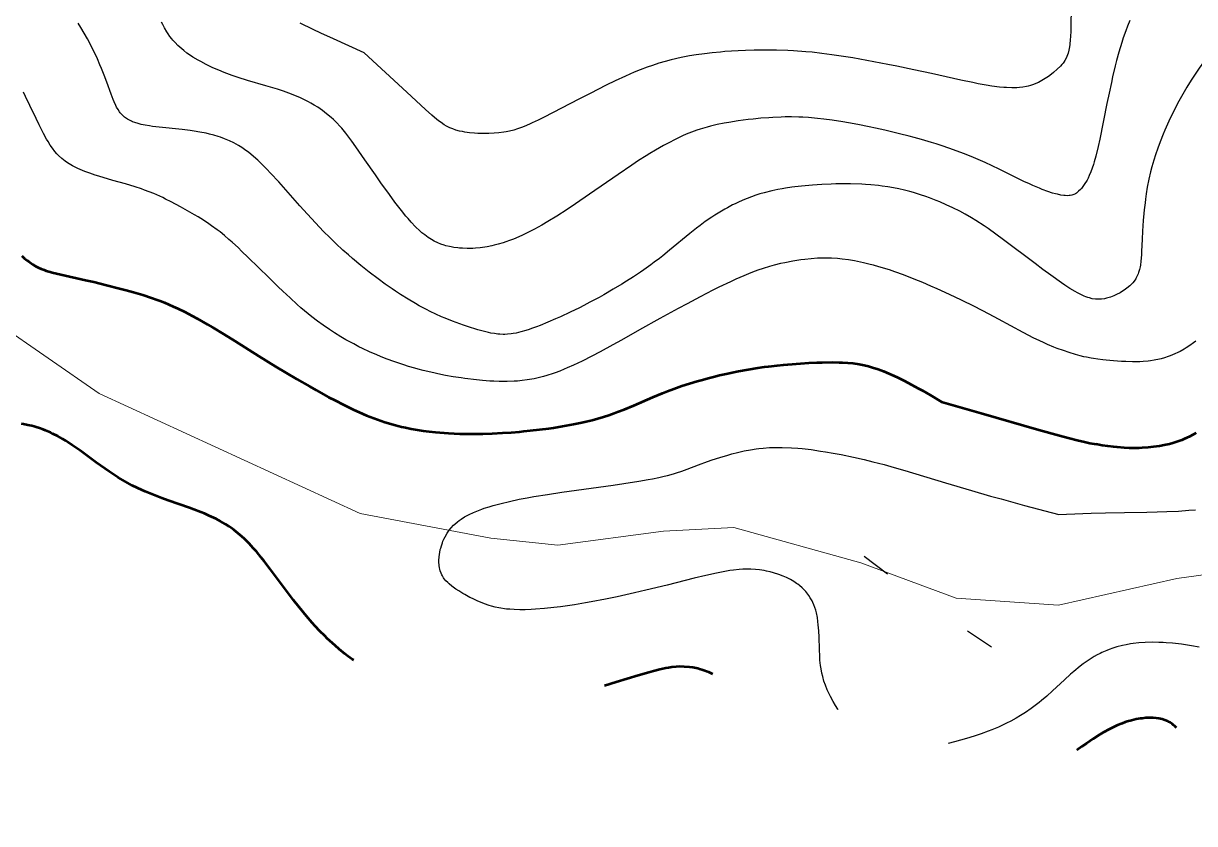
# Model space of a CAD drawing. Header units: metres. Extents: x 545098 to 555652, y 1854398 to 1862642.
# Drawn here: x 546267.2 to 546669.6, y 1858959.4 to 1859234.2 of the extents above; entities that cross this region are included whole.
import ezdxf

# ---------------------------------------------------------------- set-up
doc = ezdxf.new("R2010")
doc.units = ezdxf.units.M
doc.header["$LTSCALE"] = 6.8
for name, color, linetype, lineweight in [('1', 7, 'Continuous', 25), ('2', 7, 'Continuous', 53), ('29', 7, 'Continuous', 25), ('52', 7, 'Continuous', 13)]:
    doc.layers.add(name, color=color, linetype=linetype, lineweight=lineweight)

msp = doc.modelspace()

# ---------------------------------------------------------------- linework, layer by layer
at = {"layer": '1'}
for points in [[(546627.33, 1859243.56), (546627.13, 1859234.08), (546627.06, 1859231.76), (546626.96, 1859229.68), (546626.89, 1859228.72), (546626.72, 1859226.97), (546626.6, 1859226.17), (546626.4, 1859225.07), (546626.15, 1859224.08), (546625.96, 1859223.47), (546625.5, 1859222.37), (546625.06, 1859221.55), (546624.66, 1859220.94), (546624.45, 1859220.65), (546623.99, 1859220.09), (546623.5, 1859219.55), (546622.4, 1859218.49), (546621.14, 1859217.41), (546620.47, 1859216.87), (546619.4, 1859216.07), (546618.29, 1859215.31), (546617.72, 1859214.96), (546616.57, 1859214.29), (546615.98, 1859213.99), (546615.1, 1859213.58), (546614.21, 1859213.23), (546613.23, 1859212.9), (546612.44, 1859212.69), (546611.84, 1859212.56), (546610.63, 1859212.36), (546609.4, 1859212.23), (546608.56, 1859212.17), (546607.99, 1859212.15), (546606.83, 1859212.14), (546605.02, 1859212.19), (546604.06, 1859212.25), (546602.53, 1859212.39), (546599.96, 1859212.72), (546598.02, 1859213.03), (546595.28, 1859213.54)], [(546647.34, 1859235.28), (546646.53, 1859233.29), (546645.92, 1859231.7), (546645.08, 1859229.28), (546644.56, 1859227.65), (546643.59, 1859224.35), (546642.82, 1859221.54), (546642.34, 1859219.65), (546641.43, 1859215.88), (546641, 1859214), (546640.2, 1859210.31), (546639.46, 1859206.74), (546637.01, 1859194.47), (546636.48, 1859192), (546635.69, 1859188.67), (546635.14, 1859186.7)], [(546685.99, 1859235.58), (546684.04, 1859233.82), (546682.12, 1859231.97), (546680.86, 1859230.7), (546680.04, 1859229.83), (546678.41, 1859228.05), (546677.2, 1859226.67), (546676.42, 1859225.74), (546674.87, 1859223.84), (546674.11, 1859222.87), (546672.62, 1859220.91), (546671.17, 1859218.9), (546670.23, 1859217.54), (546668.41, 1859214.77), (546666.94, 1859212.4), (546666, 1859210.8), (546664.2, 1859207.59), (546662.79, 1859204.91), (546661.73, 1859202.78), (546661.22, 1859201.72), (546660.25, 1859199.62), (546659.34, 1859197.55)], [(546334.86, 1859195.16), (546334.14, 1859195.4), (546332.64, 1859195.85), (546331.09, 1859196.26), (546330.02, 1859196.51), (546327.8, 1859196.95), (546325.84, 1859197.27), (546324.5, 1859197.46), (546321.78, 1859197.79), (546313.87, 1859198.61), (546311.55, 1859198.89), (546310.49, 1859199.04), (546309.04, 1859199.28), (546307.6, 1859199.57), (546306.59, 1859199.83), (546305.46, 1859200.18), (546304.66, 1859200.48), (546304.29, 1859200.64), (546303.61, 1859200.97), (546302.99, 1859201.31), (546301.93, 1859202.06), (546301.41, 1859202.52), (546301.08, 1859202.84), (546300.49, 1859203.52), (546300.21, 1859203.88), (546299.7, 1859204.64), (546299.22, 1859205.48), (546298.92, 1859206.07), (546298.34, 1859207.37), (546298.01, 1859208.17), (546297.34, 1859209.91), (546295.84, 1859214.05), (546294.93, 1859216.47), (546294, 1859218.82), (546293.48, 1859220.08), (546292.61, 1859222.08), (546291.61, 1859224.21), (546291.06, 1859225.33), (546289.85, 1859227.69), (546289.18, 1859228.93), (546288.09, 1859230.87), (546286.9, 1859232.9), (546286.05, 1859234.3)], [(546428.13, 1859157.87), (546426.49, 1859157.54), (546425.68, 1859157.41), (546424.1, 1859157.19), (546422.56, 1859157.05), (546421.56, 1859156.98), (546419.63, 1859156.94), (546418.07, 1859156.99), (546417.06, 1859157.06), (546416.4, 1859157.13), (546415.11, 1859157.3), (546414.17, 1859157.47), (546413.56, 1859157.6), (546412.37, 1859157.9), (546411.79, 1859158.08), (546410.65, 1859158.47), (546409.55, 1859158.92), (546408.36, 1859159.48), (546407.44, 1859159.99), (546406.31, 1859160.69), (546405.08, 1859161.57), (546404.1, 1859162.36), (546403.37, 1859162.99), (546401.9, 1859164.41), (546400.38, 1859166.03), (546399.34, 1859167.23), (546398.62, 1859168.09), (546397.11, 1859169.96), (546394.84, 1859172.9), (546392.94, 1859175.47), (546390.02, 1859179.49), (546388.11, 1859182.2), (546384.52, 1859187.37), (546381.43, 1859191.86), (546380.02, 1859193.85), (546378.66, 1859195.69), (546377.99, 1859196.56), (546377.09, 1859197.68), (546376.63, 1859198.22), (546375.94, 1859199), (546374.87, 1859200.14), (546373.75, 1859201.22), (546372.98, 1859201.91), (546371.38, 1859203.24), (546370, 1859204.28), (546368.3, 1859205.44), (546367.13, 1859206.17), (546365.94, 1859206.86), (546365.15, 1859207.3), (546363.53, 1859208.13), (546362.15, 1859208.78), (546361.23, 1859209.18), (546359.36, 1859209.94), (546358.41, 1859210.3), (546356.5, 1859210.98), (546354.55, 1859211.62), (546350.53, 1859212.83), (546344.23, 1859214.68), (546341.02, 1859215.68), (546338.87, 1859216.41), (546336.21, 1859217.38), (546334.33, 1859218.14), (546333.41, 1859218.53), (546332.03, 1859219.15), (546330.03, 1859220.11), (546328.1, 1859221.12), (546327.18, 1859221.63), (546325.41, 1859222.7), (546324.57, 1859223.24), (546323.38, 1859224.07), (546322.27, 1859224.91), (546321.57, 1859225.47), (546320.28, 1859226.64), (546319.29, 1859227.65), (546318.56, 1859228.49), (546318.2, 1859228.92), (546317.53, 1859229.8), (546316.88, 1859230.73), (546316.47, 1859231.36), (546315.68, 1859232.69), (546315.04, 1859233.88), (546314.63, 1859234.7)], [(546595.28, 1859213.54), (546593.45, 1859213.9), (546589.33, 1859214.77), (546579.22, 1859217), (546573.18, 1859218.3), (546567.27, 1859219.54), (546564.17, 1859220.17), (546559.41, 1859221.1), (546554.57, 1859221.98), (546552.14, 1859222.4), (546547.34, 1859223.17), (546544.98, 1859223.51), (546541.51, 1859223.95), (546538.16, 1859224.32), (546535.99, 1859224.52), (546531.81, 1859224.82), (546529.79, 1859224.92), (546525.9, 1859225.05), (546522.18, 1859225.08), (546519.8, 1859225.07), (546518.25, 1859225.04), (546515.26, 1859224.94), (546512.82, 1859224.84), (546508.2, 1859224.55), (546506.72, 1859224.43), (546503.88, 1859224.16), (546501.17, 1859223.85), (546498.29, 1859223.44), (546496.09, 1859223.08), (546494.3, 1859222.75), (546493.14, 1859222.52), (546489.79, 1859221.75), (546487.65, 1859221.18), (546485.57, 1859220.57), (546483.31, 1859219.83), (546481.53, 1859219.21), (546479.06, 1859218.27), (546477.07, 1859217.46), (546474.04, 1859216.14), (546470.49, 1859214.49), (546467.46, 1859213.02), (546461.9, 1859210.23), (546458.04, 1859208.26), (546446.09, 1859202.04), (546444.02, 1859201), (546442.04, 1859200.05), (546441.08, 1859199.62), (546439.22, 1859198.83), (546438.31, 1859198.48), (546436.98, 1859198.01), (546435.66, 1859197.61), (546434.23, 1859197.25), (546433.1, 1859197.02), (546432.25, 1859196.87), (546430.58, 1859196.65), (546428.91, 1859196.51), (546427.06, 1859196.44), (546425.57, 1859196.43), (546423.31, 1859196.49), (546422.18, 1859196.55), (546420.5, 1859196.7), (546418.85, 1859196.93), (546418.05, 1859197.07), (546417.01, 1859197.29), (546415.75, 1859197.63), (546414.68, 1859197.99), (546413.66, 1859198.41), (546412.58, 1859198.96), (546411.74, 1859199.47), (546410.68, 1859200.18), (546409.82, 1859200.83), (546408.47, 1859201.93), (546407.51, 1859202.76), (546405.39, 1859204.66), (546398.89, 1859210.6), (546384.29, 1859224.12), (546373.76, 1859228.92), (546369.4, 1859230.93), (546366.8, 1859232.15), (546362.24, 1859234.31)], [(546293.14, 1859181.75), (546291.88, 1859182.15), (546290.05, 1859182.77), (546288.33, 1859183.41), (546287.5, 1859183.74), (546285.93, 1859184.42), (546285.18, 1859184.77), (546284.11, 1859185.31), (546282.91, 1859185.99), (546282.35, 1859186.35), (546281.53, 1859186.91), (546280.36, 1859187.83), (546279.26, 1859188.86), (546278.72, 1859189.43), (546278.02, 1859190.24), (546277.16, 1859191.35), (546276.4, 1859192.46), (546275.64, 1859193.67), (546275.13, 1859194.53), (546274.11, 1859196.38), (546273.6, 1859197.36), (546272.57, 1859199.41), (546271.53, 1859201.55), (546269.4, 1859206.04), (546267.92, 1859209.09), (546267.17, 1859210.61)], [(546635.14, 1859186.7), (546634.86, 1859185.78), (546634.43, 1859184.47), (546633.97, 1859183.25), (546633.43, 1859181.99), (546632.99, 1859181.07), (546632.65, 1859180.41), (546631.71, 1859178.86), (546631.23, 1859178.19), (546630.74, 1859177.58), (546630.41, 1859177.22), (546629.76, 1859176.58), (546629.02, 1859175.99), (546628.64, 1859175.76), (546628.06, 1859175.47), (546627.38, 1859175.25), (546626.8, 1859175.13), (546626.5, 1859175.09), (546625.86, 1859175.06), (546625.18, 1859175.09), (546624.69, 1859175.13), (546623.64, 1859175.29), (546622.47, 1859175.54), (546621.84, 1859175.7), (546620.83, 1859175.99), (546619.15, 1859176.53), (546617.28, 1859177.22), (546616.26, 1859177.63), (546614.06, 1859178.57), (546612.87, 1859179.1), (546610.97, 1859180), (546602.44, 1859184.21), (546600.1, 1859185.33), (546597.64, 1859186.47), (546593.68, 1859188.2), (546592.3, 1859188.77), (546590.16, 1859189.62), (546586.79, 1859190.88), (546583.25, 1859192.08), (546580.81, 1859192.86), (546579.16, 1859193.36), (546575.8, 1859194.34), (546573.26, 1859195.04), (546571.56, 1859195.49), (546568.17, 1859196.35), (546563.17, 1859197.54), (546559.93, 1859198.26), (546557.84, 1859198.7), (546553.85, 1859199.5), (546550.72, 1859200.09), (546548.75, 1859200.43), (546545.06, 1859201.01), (546542.2, 1859201.39), (546540.03, 1859201.63), (546536.94, 1859201.9), (546534.95, 1859202.02), (546533.66, 1859202.07), (546531.1, 1859202.12), (546528.96, 1859202.11), (546527.55, 1859202.08), (546524.74, 1859201.96), (546523.35, 1859201.87), (546520.61, 1859201.66), (546517.93, 1859201.4), (546516.18, 1859201.2), (546512.78, 1859200.75), (546509.52, 1859200.26), (546507.93, 1859199.98), (546505.58, 1859199.51), (546503.25, 1859198.97), (546502.09, 1859198.66), (546499.74, 1859197.96), (546498.56, 1859197.56), (546496.76, 1859196.9), (546494.92, 1859196.15), (546493.67, 1859195.61), (546491.12, 1859194.4), (546488.93, 1859193.28), (546487.14, 1859192.31), (546484.37, 1859190.73), (546482.48, 1859189.59), (546481.19, 1859188.79), (546478.55, 1859187.11), (546476.26, 1859185.6), (546471.52, 1859182.38), (546461.74, 1859175.57), (546456.84, 1859172.22), (546453.98, 1859170.32), (546450.46, 1859168.06), (546447.35, 1859166.16), (546445.31, 1859164.97), (546442.81, 1859163.58), (546439.87, 1859162.07), (546438.43, 1859161.39), (546435.62, 1859160.18), (546434.24, 1859159.66), (546432.89, 1859159.19), (546432, 1859158.9), (546430.26, 1859158.39), (546428.98, 1859158.06), (546428.13, 1859157.87)], [(546524.29, 1859176.74), (546521.75, 1859176.1), (546520.26, 1859175.67), (546518.79, 1859175.2), (546517.35, 1859174.7), (546515.92, 1859174.16), (546514.98, 1859173.77), (546513.13, 1859172.97), (546511.76, 1859172.33), (546510.86, 1859171.88), (546509.08, 1859170.95), (546508.21, 1859170.46), (546506.48, 1859169.45), (546504.79, 1859168.39), (546503.67, 1859167.66), (546501.49, 1859166.15), (546499.68, 1859164.81), (546498.5, 1859163.9), (546496.15, 1859162.04), (546489.23, 1859156.33), (546486.91, 1859154.45), (546485.74, 1859153.54), (546483.96, 1859152.19), (546482.76, 1859151.31), (546480.36, 1859149.61), (546479.16, 1859148.79), (546476.76, 1859147.2), (546474.4, 1859145.69), (546472.85, 1859144.72), (546469.83, 1859142.91), (546466.6, 1859141.03), (546465.02, 1859140.15), (546461.85, 1859138.45), (546459.69, 1859137.33), (546458.21, 1859136.59), (546455.1, 1859135.08), (546451.74, 1859133.51), (546450.01, 1859132.73), (546447.38, 1859131.58), (546444.75, 1859130.51), (546443.47, 1859130.01), (546441.79, 1859129.4), (546440.97, 1859129.12), (546439.77, 1859128.74), (546438.06, 1859128.25), (546436.47, 1859127.88), (546435.46, 1859127.7), (546434.81, 1859127.61), (546433.55, 1859127.48), (546432.63, 1859127.44), (546432.02, 1859127.44), (546430.83, 1859127.49), (546430.23, 1859127.54), (546429.03, 1859127.69), (546427.8, 1859127.9), (546426.96, 1859128.08), (546425.2, 1859128.5), (546423.31, 1859129.01), (546422.32, 1859129.3), (546420.79, 1859129.77), (546418.4, 1859130.56), (546415.92, 1859131.45), (546414.66, 1859131.93), (546412.11, 1859132.96), (546410.82, 1859133.51), (546408.9, 1859134.38), (546406.99, 1859135.3), (546405.72, 1859135.94), (546403.18, 1859137.29), (546401.9, 1859138), (546399.35, 1859139.51), (546396.77, 1859141.13), (546395.03, 1859142.27), (546393.86, 1859143.06), (546391.48, 1859144.72), (546389.06, 1859146.49), (546385.97, 1859148.83), (546383.15, 1859151.08), (546380.3, 1859153.47), (546378.87, 1859154.71), (546376.96, 1859156.41), (546374.58, 1859158.62), (546372.44, 1859160.69), (546370.32, 1859162.82), (546368.92, 1859164.28), (546364.79, 1859168.7), (546362.14, 1859171.64), (546354.92, 1859179.78), (546352.14, 1859182.82), (546350.85, 1859184.19), (546348.98, 1859186.07), (546347.78, 1859187.22), (546346.3, 1859188.55), (546344.53, 1859189.99), (546343.64, 1859190.65), (546342.29, 1859191.57), (546341.06, 1859192.33), (546339.47, 1859193.21), (546337.99, 1859193.92), (546336.28, 1859194.64), (546334.86, 1859195.16)], [(546659.34, 1859197.55), (546658.77, 1859196.19), (546657.72, 1859193.54), (546656.92, 1859191.38), (546656.13, 1859189.06), (546655.57, 1859187.25), (546654.93, 1859185.04), (546654.49, 1859183.31), (546653.9, 1859180.76), (546653.35, 1859177.96), (546652.99, 1859175.75), (546652.72, 1859173.88), (546652.56, 1859172.64), (546652.28, 1859170.19), (546652.16, 1859168.97), (546651.96, 1859166.6), (546651.71, 1859162.85), (546651.57, 1859160.08), (546651.4, 1859155.85), (546651.34, 1859154.78), (546651.17, 1859152.56), (546650.99, 1859151.22), (546650.88, 1859150.59), (546650.68, 1859149.69), (546650.37, 1859148.68), (546650.2, 1859148.2), (546649.89, 1859147.51), (546649.55, 1859146.84), (546649.36, 1859146.52), (546649.05, 1859146.05), (546648.83, 1859145.75), (546648.35, 1859145.16), (546647.75, 1859144.51), (546647.32, 1859144.09), (546646.35, 1859143.28), (546645.38, 1859142.58), (546644.87, 1859142.24), (546644.06, 1859141.75), (546642.77, 1859141.08), (546641.88, 1859140.68), (546640.73, 1859140.25), (546639.8, 1859139.96), (546639.34, 1859139.84), (546638.63, 1859139.69), (546637.58, 1859139.54), (546636.66, 1859139.49), (546636.19, 1859139.49), (546635.5, 1859139.54), (546634.43, 1859139.69), (546633.46, 1859139.93), (546632.95, 1859140.09), (546632.18, 1859140.36), (546631.64, 1859140.57), (546630.53, 1859141.08), (546629.35, 1859141.69), (546628.51, 1859142.16), (546626.72, 1859143.24), (546625.07, 1859144.31), (546623.9, 1859145.1), (546620.15, 1859147.74), (546617.5, 1859149.68), (546614.78, 1859151.72), (546603.99, 1859159.94), (546601.34, 1859161.89), (546598.65, 1859163.79), (546597.28, 1859164.72), (546594.46, 1859166.53), (546593, 1859167.42), (546590.75, 1859168.71), (546588.9, 1859169.71), (546586.51, 1859170.92), (546584.29, 1859171.97), (546582.01, 1859172.96), (546580.84, 1859173.44), (546578.48, 1859174.35), (546577.28, 1859174.79), (546575.47, 1859175.4), (546573.01, 1859176.15), (546571.77, 1859176.5), (546569.89, 1859176.98), (546568, 1859177.42), (546566.1, 1859177.79), (546564.18, 1859178.12), (546562.26, 1859178.4), (546560.98, 1859178.55), (546558.41, 1859178.81), (546556.49, 1859178.95), (546555.21, 1859179.03), (546551.39, 1859179.15), (546548.86, 1859179.16), (546546.37, 1859179.13), (546544.72, 1859179.08), (546541.49, 1859178.93), (546538.34, 1859178.73), (546534.51, 1859178.39), (546532.28, 1859178.13), (546531.18, 1859177.98), (546529.01, 1859177.66), (546527.94, 1859177.48), (546526.36, 1859177.18), (546524.29, 1859176.74)], [(546519.57, 1859149.48), (546518.61, 1859149.13), (546517.1, 1859148.55), (546514.67, 1859147.55), (546512.02, 1859146.38), (546510.15, 1859145.52), (546506.17, 1859143.6), (546504.08, 1859142.56), (546499.73, 1859140.34), (546495.21, 1859137.96), (546492.12, 1859136.3), (546485.87, 1859132.87), (546478.83, 1859128.94), (546472.69, 1859125.49), (546469.69, 1859123.83), (546465.32, 1859121.46), (546462.5, 1859119.98), (546459.13, 1859118.27), (546456.24, 1859116.89), (546454.06, 1859115.91), (546453.01, 1859115.46), (546451.46, 1859114.83), (546449.95, 1859114.26), (546449.2, 1859114), (546447, 1859113.28), (546445.92, 1859112.97), (546444.48, 1859112.59), (546442.69, 1859112.19), (546441.07, 1859111.9), (546440.25, 1859111.77), (546438.6, 1859111.56), (546436.92, 1859111.41), (546435.78, 1859111.33), (546433.44, 1859111.26), (546432.53, 1859111.25), (546430.68, 1859111.27), (546428.78, 1859111.34), (546427.49, 1859111.41), (546424.88, 1859111.6), (546422.89, 1859111.79), (546418.88, 1859112.27), (546417.55, 1859112.46), (546414.89, 1859112.88), (546412.27, 1859113.35), (546410.56, 1859113.68), (546407.22, 1859114.39), (546404.54, 1859115.03), (546402.81, 1859115.47), (546401.68, 1859115.78), (546399.49, 1859116.42), (546397.89, 1859116.91), (546394.8, 1859117.95), (546391.83, 1859119.05), (546389.91, 1859119.82), (546388.64, 1859120.35), (546386.15, 1859121.45), (546383.7, 1859122.6), (546382.49, 1859123.2), (546380.68, 1859124.13), (546378.89, 1859125.09), (546378, 1859125.58), (546376.24, 1859126.61), (546374.05, 1859127.95), (546372.31, 1859129.08), (546370.16, 1859130.56), (546368.24, 1859131.97), (546366.33, 1859133.45), (546365.06, 1859134.47), (546362.55, 1859136.59), (546361.3, 1859137.68), (546358.82, 1859139.93), (546356.36, 1859142.23), (546354.73, 1859143.79), (546351.51, 1859146.93), (546344.43, 1859153.88), (546342.16, 1859156.07), (546341.05, 1859157.12), (546338.87, 1859159.11), (546337.81, 1859160.05), (546336.26, 1859161.38), (546334.75, 1859162.6), (546333.77, 1859163.36), (546331.85, 1859164.77), (546330.91, 1859165.42), (546329.06, 1859166.63), (546327.24, 1859167.76), (546326.03, 1859168.48), (546323.61, 1859169.88), (546321.15, 1859171.26), (546318, 1859172.95), (546316.06, 1859173.93), (546315.07, 1859174.41), (546313.05, 1859175.33), (546312.02, 1859175.77), (546310.45, 1859176.4), (546308.84, 1859177), (546307.76, 1859177.38), (546305.56, 1859178.1), (546302.24, 1859179.1), (546297.89, 1859180.34), (546293.14, 1859181.75)], [(546670.07, 1859125.14), (546669.27, 1859124.53), (546668.01, 1859123.63), (546666.69, 1859122.77), (546666.01, 1859122.36), (546664.6, 1859121.59), (546663.88, 1859121.22), (546662.77, 1859120.7), (546661.26, 1859120.07), (546660.49, 1859119.79), (546659.31, 1859119.4), (546658.12, 1859119.06), (546657.52, 1859118.91), (546655.68, 1859118.54), (546654.45, 1859118.36), (546653.62, 1859118.26), (546651.97, 1859118.12), (546650.74, 1859118.05), (546648.32, 1859118.01), (546645.97, 1859118.07), (546644.47, 1859118.15), (546641.68, 1859118.35), (546639.19, 1859118.57), (546638.04, 1859118.69), (546636.4, 1859118.88), (546634.81, 1859119.12), (546634.02, 1859119.26), (546632.41, 1859119.58), (546631.59, 1859119.76), (546630.3, 1859120.08), (546628.69, 1859120.51), (546626.55, 1859121.16), (546624.51, 1859121.84), (546622.37, 1859122.62), (546621.28, 1859123.05), (546619.03, 1859123.98), (546617.89, 1859124.48), (546616.15, 1859125.29), (546614.38, 1859126.15), (546610.7, 1859128.07), (546602.27, 1859132.65), (546598.99, 1859134.4), (546593.94, 1859137), (546589.53, 1859139.18), (546585.38, 1859141.16), (546581.14, 1859143.1), (546579, 1859144.04), (546576.17, 1859145.26), (546574.76, 1859145.84), (546572.67, 1859146.68), (546569.6, 1859147.86), (546566.64, 1859148.92), (546564.73, 1859149.56), (546561.05, 1859150.68), (546559.28, 1859151.17), (546558.12, 1859151.47), (546555.88, 1859152), (546554.8, 1859152.24), (546552.69, 1859152.65), (546550.66, 1859152.99), (546548.52, 1859153.28), (546546.88, 1859153.45), (546544.9, 1859153.58), (546543.63, 1859153.63), (546541.21, 1859153.63), (546540.06, 1859153.59), (546537.82, 1859153.43), (546535.68, 1859153.19), (546534.28, 1859153), (546531.53, 1859152.56), (546528.76, 1859152.05), (546527.34, 1859151.75), (546525.1, 1859151.21), (546523.51, 1859150.77), (546521.39, 1859150.11), (546519.57, 1859149.48)], [(546425.53, 1859067.69), (546427.22, 1859068.23), (546428.54, 1859068.63), (546431.29, 1859069.37), (546434.18, 1859070.05), (546437.5, 1859070.76), (546440.22, 1859071.28), (546442.54, 1859071.69), (546447.28, 1859072.46), (546452.17, 1859073.19), (546469.82, 1859075.63), (546473.45, 1859076.16), (546478.66, 1859076.99), (546481.87, 1859077.55), (546483.37, 1859077.83), (546485.46, 1859078.26), (546487.34, 1859078.69), (546488.49, 1859078.98), (546490.59, 1859079.56), (546491.57, 1859079.87), (546493.44, 1859080.49), (546495.27, 1859081.15), (546499.18, 1859082.62), (546502.22, 1859083.73), (546503.87, 1859084.3), (546506.47, 1859085.15), (546509.2, 1859085.97), (546510.6, 1859086.36), (546512.49, 1859086.84), (546513.44, 1859087.07), (546514.88, 1859087.38), (546517.03, 1859087.8), (546518.93, 1859088.09), (546519.89, 1859088.22), (546521.32, 1859088.37), (546523.49, 1859088.53), (546524.95, 1859088.59), (546525.94, 1859088.61), (546527.94, 1859088.61), (546531.06, 1859088.49), (546533.23, 1859088.33), (546534.72, 1859088.19), (546537.82, 1859087.83), (546541.1, 1859087.36), (546542.81, 1859087.09), (546545.44, 1859086.64), (546548.17, 1859086.13), (546552.41, 1859085.25), (546556.06, 1859084.41), (546559.06, 1859083.68), (546562.89, 1859082.68), (546566.4, 1859081.71), (546570, 1859080.65), (546583.96, 1859076.41), (546592.95, 1859073.76), (546599.48, 1859071.9), (546603.1, 1859070.89), (546611.18, 1859068.67), (546622.97, 1859065.51), (546625.54, 1859065.63), (546634.09, 1859065.98), (546638.97, 1859066.15), (546645.53, 1859066.28), (546653.16, 1859066.38), (546656.79, 1859066.45), (546660.03, 1859066.54), (546664.06, 1859066.73), (546667.61, 1859066.98), (546669.9, 1859067.19)], [(546535.98, 1859039.08), (546535.59, 1859039.51), (546534.76, 1859040.33), (546533.86, 1859041.1), (546533.24, 1859041.58), (546532.81, 1859041.89), (546531.92, 1859042.48), (546530.74, 1859043.17), (546529.37, 1859043.87), (546528.23, 1859044.37), (546526.77, 1859044.94), (546524.97, 1859045.51), (546523.75, 1859045.83), (546522.52, 1859046.11), (546521.7, 1859046.26), (546520.07, 1859046.51), (546518.7, 1859046.66), (546517.18, 1859046.75), (546515.96, 1859046.76), (546514.41, 1859046.73), (546513.15, 1859046.64), (546511.21, 1859046.44), (546509.86, 1859046.26), (546507.04, 1859045.77), (546505.35, 1859045.43), (546501.72, 1859044.61), (546497.71, 1859043.62), (546488.36, 1859041.27), (546481.05, 1859039.5), (546477.16, 1859038.59), (546471.19, 1859037.27), (546467.19, 1859036.44), (546462.26, 1859035.49), (546460.33, 1859035.15), (546456.56, 1859034.53), (546454.93, 1859034.28), (546451.76, 1859033.84), (546449.47, 1859033.56), (546446.2, 1859033.22), (546443.14, 1859032.98), (546441.7, 1859032.9), (546439.64, 1859032.82), (546437.73, 1859032.81), (546435.76, 1859032.87), (546434.29, 1859032.97), (546433.23, 1859033.07), (546432.54, 1859033.16), (546431.21, 1859033.37), (546430.57, 1859033.49), (546429.3, 1859033.77), (546428.07, 1859034.1), (546427.25, 1859034.34), (546425.63, 1859034.9), (546424.26, 1859035.43), (546423.34, 1859035.81), (546421.52, 1859036.64), (546420.63, 1859037.09), (546418.91, 1859038.01), (546418.17, 1859038.43), (546416.77, 1859039.29), (546415.79, 1859039.94), (546414.45, 1859040.91), (546413.43, 1859041.75), (546412.97, 1859042.18), (546412.35, 1859042.81), (546411.81, 1859043.46), (546411.57, 1859043.79), (546411.14, 1859044.46), (546410.95, 1859044.81), (546410.71, 1859045.34), (546410.41, 1859046.18), (546410.25, 1859046.77), (546410.17, 1859047.18), (546410.04, 1859048.03), (546409.97, 1859049.26), (546409.98, 1859049.9), (546410.03, 1859050.89), (546410.15, 1859051.92), (546410.23, 1859052.44), (546410.44, 1859053.48), (546410.57, 1859054.01), (546410.79, 1859054.8), (546411.15, 1859055.85), (546411.35, 1859056.37), (546411.68, 1859057.13), (546412.05, 1859057.89), (546412.76, 1859059.1), (546413.04, 1859059.52), (546413.48, 1859060.13), (546414.2, 1859061.01), (546415.01, 1859061.85), (546415.44, 1859062.26), (546416.37, 1859063.05), (546416.86, 1859063.43), (546417.65, 1859063.99), (546418.79, 1859064.71), (546420.34, 1859065.56), (546421.87, 1859066.28), (546423.54, 1859066.97), (546424.71, 1859067.41), (546425.53, 1859067.69)], [(546547.08, 1858998.55), (546547.03, 1858998.62), (546546.2, 1858999.95), (546545.42, 1859001.29), (546544.46, 1859003.08), (546544.02, 1859003.97), (546543.41, 1859005.3), (546542.75, 1859006.92), (546542.26, 1859008.33), (546541.81, 1859009.86), (546541.53, 1859011.06), (546541.24, 1859012.54), (546541.07, 1859013.73), (546540.88, 1859015.53), (546540.79, 1859016.76), (546540.68, 1859019.32), (546540.56, 1859023.44), (546540.47, 1859025.58), (546540.3, 1859027.7), (546540.19, 1859028.75), (546539.99, 1859030.12), (546539.67, 1859031.77), (546539.42, 1859032.73), (546539.13, 1859033.65), (546538.8, 1859034.53), (546538.43, 1859035.37), (546538.16, 1859035.92), (546537.57, 1859036.96), (546537.08, 1859037.7), (546536.73, 1859038.17), (546535.98, 1859039.08)], [(546648.47, 1859021.21), (546647.53, 1859021.07), (546646.14, 1859020.82), (546644.78, 1859020.53), (546642.93, 1859020.05), (546641.49, 1859019.6), (546640.22, 1859019.14), (546639.39, 1859018.82), (546638.84, 1859018.59), (546637.75, 1859018.1), (546637.21, 1859017.84), (546636.15, 1859017.29), (546635.1, 1859016.71), (546634.41, 1859016.3), (546633.04, 1859015.43), (546631.35, 1859014.23), (546630.24, 1859013.39), (546628.06, 1859011.59), (546626.99, 1859010.66), (546624.88, 1859008.75), (546620.78, 1859004.95), (546618.78, 1859003.14), (546617.02, 1859001.64), (546616.14, 1859000.92), (546614.82, 1858999.89), (546613.5, 1858998.91), (546611.5, 1858997.53), (546609.8, 1858996.45), (546608.25, 1858995.53), (546606.48, 1858994.56), (546605.02, 1858993.82), (546603.35, 1858993.02), (546602.21, 1858992.51), (546599.88, 1858991.54), (546598.7, 1858991.08), (546596.31, 1858990.21), (546593.91, 1858989.4), (546591.26, 1858988.58), (546589.15, 1858987.98), (546587.08, 1858987.43), (546584.88, 1858986.9)], [(546671.18, 1859019.98), (546668.53, 1859020.48), (546667.17, 1859020.7), (546665.11, 1859021), (546661.97, 1859021.35), (546659.87, 1859021.51), (546658.83, 1859021.57), (546657.26, 1859021.63), (546655.18, 1859021.66), (546652.64, 1859021.59), (546650.4, 1859021.43), (546648.47, 1859021.21)]]:
    msp.add_lwpolyline(points, dxfattribs=at)
at = {"layer": '2'}
for points in [[(546266.64, 1859154.39), (546267.58, 1859153.55), (546268.53, 1859152.78), (546269, 1859152.42), (546269.48, 1859152.08), (546270.43, 1859151.45), (546271.39, 1859150.89), (546272.46, 1859150.34), (546273.33, 1859149.95), (546274.32, 1859149.55), (546274.99, 1859149.31), (546276.36, 1859148.87), (546277.07, 1859148.67), (546278.51, 1859148.3), (546280, 1859147.95), (546288.53, 1859146.09), (546291.38, 1859145.43), (546295.78, 1859144.38), (546300.24, 1859143.24), (546302.46, 1859142.65), (546305.06, 1859141.93), (546308.28, 1859140.96), (546311.18, 1859140), (546313.14, 1859139.3), (546314.13, 1859138.93), (546315.62, 1859138.34), (546318.69, 1859137.03), (546320.26, 1859136.3), (546322.68, 1859135.12), (546325.18, 1859133.8), (546326.89, 1859132.86), (546330.44, 1859130.83)], [(546330.44, 1859130.83), (546332.26, 1859129.75), (546336.02, 1859127.47), (546339.91, 1859125.06), (546348.1, 1859119.94), (546353.83, 1859116.41), (546361.16, 1859112.02), (546365.55, 1859109.47), (546367.73, 1859108.24), (546372.03, 1859105.88), (546374.14, 1859104.77), (546377.23, 1859103.19), (546379.6, 1859102.04), (546380.77, 1859101.49), (546382.5, 1859100.71), (546385.06, 1859099.61), (546387.59, 1859098.61), (546388.85, 1859098.15), (546391.38, 1859097.29), (546392.64, 1859096.89), (546394.55, 1859096.34), (546396.26, 1859095.89), (546397.12, 1859095.68), (546398.43, 1859095.39), (546400.42, 1859094.98), (546402.44, 1859094.62), (546404.52, 1859094.3), (546406.65, 1859094.03), (546408.82, 1859093.8), (546410.29, 1859093.67), (546413.29, 1859093.46), (546417.12, 1859093.3), (546420.25, 1859093.25), (546421.83, 1859093.25), (546425.02, 1859093.29), (546428.24, 1859093.39), (546431.85, 1859093.57), (546434.74, 1859093.77), (546437.65, 1859094), (546439.1, 1859094.13), (546441.27, 1859094.35), (546444.5, 1859094.72), (546447.69, 1859095.13), (546449.27, 1859095.36), (546452.38, 1859095.86), (546456.16, 1859096.55), (546459.09, 1859097.17), (546460.51, 1859097.49), (546462.59, 1859098.01), (546464.59, 1859098.55), (546466.52, 1859099.12), (546468.38, 1859099.72), (546470.17, 1859100.35), (546471.33, 1859100.78), (546473.6, 1859101.66), (546476.89, 1859103.03), (546483.4, 1859105.86), (546486.77, 1859107.26), (546488.52, 1859107.95), (546490.67, 1859108.75), (546493.46, 1859109.72), (546496.06, 1859110.56), (546498.73, 1859111.36), (546500.1, 1859111.75), (546502.87, 1859112.5), (546504.27, 1859112.86), (546506.4, 1859113.38), (546509.28, 1859114.03), (546510.73, 1859114.34), (546512.92, 1859114.78), (546516.23, 1859115.37), (546519.55, 1859115.9), (546521.77, 1859116.22), (546523.25, 1859116.41), (546526.19, 1859116.75), (546528.39, 1859116.98), (546529.85, 1859117.11), (546534.17, 1859117.44), (546537.01, 1859117.6), (546539.8, 1859117.72), (546541.62, 1859117.77), (546545.19, 1859117.83), (546547.51, 1859117.82), (546548.66, 1859117.78), (546550.41, 1859117.69), (546552.2, 1859117.51), (546554.37, 1859117.18), (546556.01, 1859116.84), (546557.54, 1859116.46), (546558.98, 1859116.05), (546560.86, 1859115.43), (546562.66, 1859114.76), (546564.57, 1859113.98), (546565.56, 1859113.55), (546567.42, 1859112.7), (546569.88, 1859111.5), (546572.25, 1859110.26), (546574.77, 1859108.88), (546576.1, 1859108.13), (546578.88, 1859106.51), (546582.61, 1859104.24)], [(546582.61, 1859104.24), (546596.22, 1859100.37), (546616.08, 1859094.68), (546623.15, 1859092.7), (546626.15, 1859091.89), (546629.7, 1859090.99), (546631.32, 1859090.6), (546633.6, 1859090.09), (546635.74, 1859089.66)], [(546380.68, 1859015.46), (546380.25, 1859015.76), (546378.68, 1859016.91), (546377.66, 1859017.69), (546375.7, 1859019.28), (546374.28, 1859020.5), (546373.36, 1859021.32), (546371.59, 1859022.98), (546370.73, 1859023.81), (546369.07, 1859025.5), (546367.48, 1859027.19), (546366.46, 1859028.32), (546364.49, 1859030.57), (546361.9, 1859033.7), (546359.95, 1859036.17), (546357.2, 1859039.79), (546352.12, 1859046.63), (546349.96, 1859049.46), (546348.89, 1859050.82), (546347.27, 1859052.78), (546346.18, 1859054.03), (546344.8, 1859055.53), (546343.11, 1859057.23), (546342.24, 1859058.03), (546340.9, 1859059.18), (546339.52, 1859060.26), (546338.57, 1859060.94), (546337.92, 1859061.38), (546336.59, 1859062.23), (546335.55, 1859062.84), (546334.84, 1859063.24), (546333.37, 1859064.01), (546332.61, 1859064.39), (546331.03, 1859065.13), (546329.36, 1859065.85), (546328.2, 1859066.32), (546325.75, 1859067.26), (546324.3, 1859067.79), (546316.94, 1859070.38), (546314.72, 1859071.19), (546312.47, 1859072.04), (546311.34, 1859072.49), (546309.08, 1859073.44), (546307.96, 1859073.93), (546306.28, 1859074.72), (546304.61, 1859075.54), (546302.97, 1859076.42), (546301.36, 1859077.34), (546299.77, 1859078.31), (546298.73, 1859078.97), (546296.67, 1859080.32), (546295.16, 1859081.36), (546292.22, 1859083.45), (546286.64, 1859087.51), (546284, 1859089.36), (546282.48, 1859090.36), (546281.74, 1859090.83), (546280.62, 1859091.51), (546278.97, 1859092.45), (546277.32, 1859093.3), (546276.49, 1859093.69), (546274.82, 1859094.42), (546273.98, 1859094.75), (546272.69, 1859095.2), (546271.53, 1859095.57), (546270.94, 1859095.74), (546270.04, 1859095.97), (546268.66, 1859096.29), (546267.24, 1859096.56), (546266.51, 1859096.68)], [(546670.14, 1859093.58), (546668.98, 1859092.89), (546667.79, 1859092.25), (546667.17, 1859091.95), (546665.9, 1859091.38), (546665.24, 1859091.11), (546664.22, 1859090.73), (546662.8, 1859090.26), (546662.07, 1859090.04), (546660.92, 1859089.74), (546659.09, 1859089.33), (546657.56, 1859089.05), (546655.53, 1859088.76), (546653.6, 1859088.56), (546651.56, 1859088.43), (546650.5, 1859088.39), (546648.31, 1859088.37), (546647.17, 1859088.39), (546645.42, 1859088.46), (546642.98, 1859088.64), (546641.73, 1859088.77), (546639.79, 1859089), (546637.8, 1859089.3), (546635.74, 1859089.66)], [(546504.11, 1859010.66), (546503.88, 1859010.78), (546502.7, 1859011.33), (546501.9, 1859011.67), (546501.36, 1859011.87), (546500.27, 1859012.23), (546499.45, 1859012.47), (546498.89, 1859012.61), (546497.77, 1859012.85), (546497.21, 1859012.95), (546496.08, 1859013.12), (546494.2, 1859013.27), (546492.69, 1859013.28), (546491.43, 1859013.23), (546489.99, 1859013.08), (546488.81, 1859012.91), (546487.88, 1859012.75), (546485.91, 1859012.32), (546483.72, 1859011.76), (546482.11, 1859011.32), (546478.45, 1859010.26), (546470.9, 1859007.97), (546466.84, 1859006.72)], [(546663.33, 1858992.27), (546662.83, 1858992.81), (546662.39, 1858993.21), (546661.86, 1858993.63), (546661.23, 1858994.05), (546660.69, 1858994.35), (546660.27, 1858994.55), (546659.38, 1858994.91), (546658.43, 1858995.21), (546657.31, 1858995.45), (546656.36, 1858995.59), (546655.36, 1858995.67), (546654.85, 1858995.69), (546654.05, 1858995.69), (546652.83, 1858995.64), (546651.56, 1858995.52), (546650.91, 1858995.43), (546649.58, 1858995.2), (546647.88, 1858994.8), (546646.48, 1858994.4), (546645.78, 1858994.17), (546644.71, 1858993.79), (546643.09, 1858993.14), (546641.45, 1858992.38), (546640.35, 1858991.83), (546638.13, 1858990.6), (546637, 1858989.93), (546634.73, 1858988.49), (546632.41, 1858986.92), (546630.84, 1858985.82), (546629.16, 1858984.6)]]:
    msp.add_lwpolyline(points, dxfattribs=at)
at = {"layer": '29'}
for p, q in [((546564.05, 1859045.03), (546556.09, 1859051.08)), ((546591.54, 1859025.61), (546599.85, 1859020.05))]:
    msp.add_line(p, q, dxfattribs=at)
at = {"layer": '52'}
msp.add_lwpolyline([(546978.14, 1858959.37), (546897.86, 1858993.97), (546843.15, 1859017.73), (546778.12, 1859045.61), (546730.65, 1859052.86), (546663.55, 1859043.56), (546622.8, 1859034.41), (546587.67, 1859036.83), (546554.95, 1859048.95), (546511.34, 1859061.08), (546487.1, 1859059.87), (546450.76, 1859055.02), (546427.74, 1859057.44), (546382.91, 1859065.93), (546293.24, 1859107.15), (546222.97, 1859155.64)], dxfattribs=at)

doc.saveas('drawing.dxf')
